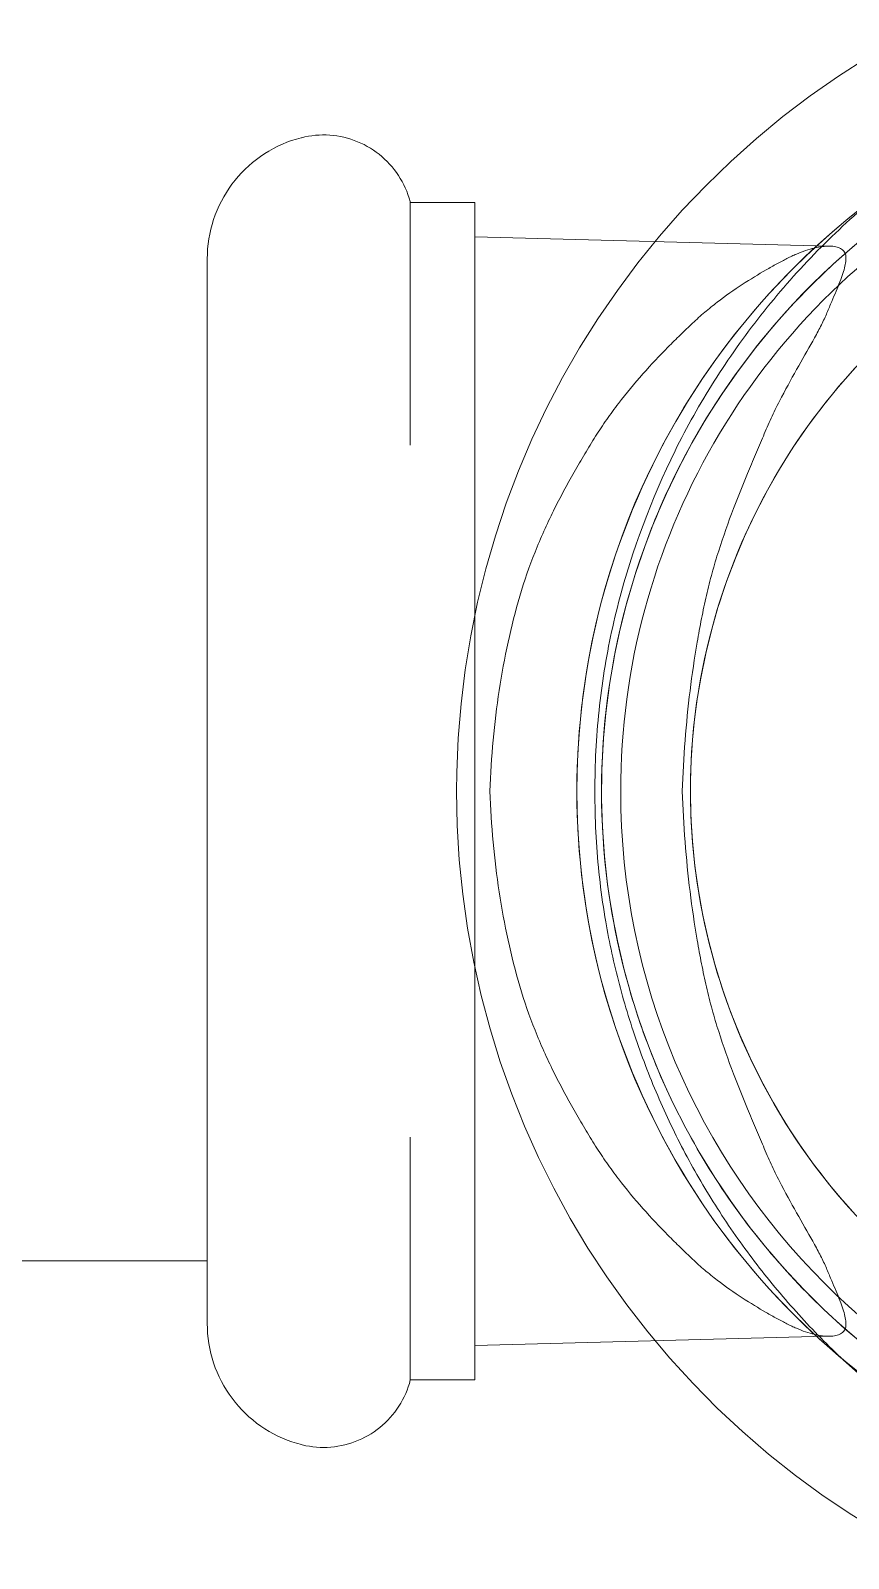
# Model space of a CAD drawing. Header units: metres. Extents: x 149 to 429, y -3 to 162.
# Drawn here: x 368.0109 to 368.0441, y 82.7789 to 82.8408 of the extents above; entities that cross this region are included whole.
import ezdxf

# ---------------------------------------------------------------- set-up
doc = ezdxf.new("R2010")
doc.units = ezdxf.units.M
doc.layers.add('P-SANR-FIXT', color=7, linetype='Continuous', lineweight=5)

# ---------------------------------------------------------------- blocks, each defined once
blk = doc.blocks.new('USO_ESG_Cuba lavatório retângular - Uso geral-V69-TÉRREO 1_20 - Dependente 2')
at = {"layer": 'P-SANR-FIXT', "color": 9, "true_color": 0xc0c0c0, "flags": 128}
blk.add_lwpolyline([(-0.02254960884371139, -0.2317650023035007), (-0.02180236614494334, -0.2308778445129177), (-0.02102024431132595, -0.2300212780917289), (-0.02020449457091254, -0.2291966733639667), (-0.01935642194928842, -0.2284053495208511), (-0.01847738318159518, -0.2276485725118841), (-0.01756878454249964, -0.2269275530191084), (-0.01663207959597858, -0.226243444519382), (-0.01566876687004787, -0.2255973414406275), (-0.01468038745962385, -0.2249902774099788), (-0.01366852256098209, -0.2244232236004766), (-0.01263479094190261, -0.2238970871768681), (-0.01158084635262985, -0.2234127098456396), (-0.01050837487972658, -0.2229708665070634), (-0.009419092248573907, -0.2225722640160508), (-0.008314741079230043, -0.2222175400516742), (-0.007197088097796222, -0.2219072620966035), (-0.006067921310705242, -0.2216419265295073), (-0.004929047144011748, -0.2214219578302807), (-0.003782287553297829, -0.2212477079025343), (-0.002629477109322397, -0.221119455508493), (-0.001472460062948812, -0.2210374058247617), (-0.0003130873946178326, -0.2210016901134095), (0.0008467861468521733, -0.2210123655118427), (0.002005305011078599, -0.2210694149417392), (0.00316061581507638, -0.2211727471362159), (0.004310870307992263, -0.2213221967859205), (0.005454228328007776, -0.2215175248030773), (0.006588860746213141, -0.2217584187045977), (0.007712952392808802, -0.2220444931116192), (0.008824704960852614, -0.2223752903663066), (0.009922339883533096, -0.2227502812632814), (0.01100410117900865, -0.2231688658972034), (0.0120682582599713, -0.2236303746220696), (0.01311310870218276, -0.2241340691225076), (0.01413698096782464, -0.2246791435944302), (0.01513823707957381, -0.225264726034912), (0.01611527524138346, -0.2258898796375459), (0.01706653240056403, -0.22655360428926), (0.01799048674846126, -0.2272548381724759), (0.01888566015543456, -0.2279924594627672), (0.01975062053486854, -0.2287652881231268), (0.02058398413462383, -0.2295720877926262), (0.02138441775079864, -0.2304115677640595), (0.02215064086040529, -0.2312823850482179)], dxfattribs=at)
at = {"layer": 'P-SANR-FIXT', "color": 9, "true_color": 0xc0c0c0}
for centre, radius, start, end in [((3.519318170219776e-15, -0.2499999999999989), 0.02999999999999996, 2.035554996136651e-13, 180), ((3.522040309968044e-15, -0.2499999999999989), 0.03000000000000006, 359.9999999999994, 179.9999999999995), ((-1.624300819367011e-15, -0.2499999999999992), 0.02899999999999999, 75.00000000000014, 105.0000000000001), ((-1.624300819367011e-15, -0.2499999999999992), 0.02899999999999998, 135.0000000000001, 180), ((-1.624300819367011e-15, -0.2499999999999992), 0.02900000000000003, 1.645114490412167e-13, 45.00000000000019)]:
    blk.add_arc(centre, radius, start, end, dxfattribs=at)
at = {"layer": 'P-SANR-FIXT', "color": 254, "true_color": 0xd3d3d3}
for radius, start, end in [(0.02899999999999997, 105.0000000000001, 120.0000000000001), (0.02900000000000001, 45.00000000000016, 75.00000000000016), (0.02899999999999997, 120.0000000000001, 135.0000000000001)]:
    blk.add_arc((-1.624300819367011e-15, -0.2499999999999992), radius, start, end, dxfattribs=at)
at = {"layer": 'P-SANR-FIXT', "color": 9, "true_color": 0xc0c0c0}
blk.add_open_spline([(-0.03112010454868079, -0.2499999999999992), (-0.03105362433145359, -0.2481783265250007), (-0.03073618522186431, -0.2455380452976555), (-0.02987031279107671, -0.2421968041518991), (-0.02872634851095996, -0.2389891832788834), (-0.0270599446991954, -0.2358968064746837), (-0.0249950013961237, -0.2330224509553411), (-0.0233238185633624, -0.231038030502752), (-0.02150034623575769, -0.2292025293024871), (-0.01949140860248583, -0.227488734861749), (-0.0173522836294054, -0.2259407150144747), (-0.01513886746592545, -0.2245976332666353), (-0.01281738829727625, -0.2234469901093286), (-0.01036215620291159, -0.2224657375848801), (-0.007835573224902286, -0.2216862068180293), (-0.005096085679068722, -0.2210864953756809), (-0.002084009963320978, -0.2207388637571529), (0.001236327136799774, -0.2206972576139253), (0.004496081532288808, -0.2209910555937046), (0.008708659177706234, -0.2218496013203589), (0.01291429036232835, -0.2234169470189293), (0.0166416541445679, -0.2255135591407456), (0.01934096048465666, -0.2274251845667629), (0.02183353554481044, -0.2295984459511078), (0.02473796237748496, -0.2327330329768991), (0.02791795098535461, -0.2373754459972169), (0.03018213067481805, -0.2433561780177193), (0.03078083728120369, -0.2477233593375256), (0.03085075423783927, -0.2499999999999991)], degree=3, knots=[0, 0, 0, 0, 0.05555555555555555, 0.08333333333333333, 0.1111111111111111, 0.1666666666666667, 0.1944444444444444, 0.2222222222222222, 0.25, 0.2777777777777778, 0.3055555555555556, 0.3333333333333333, 0.361111111111111, 0.3888888888888888, 0.4166666666666666, 0.4444444444444444, 0.4791666666666666, 0.5138888888888888, 0.548611111111111, 0.5833333333333333, 0.6527777777777777, 0.6875, 0.7222222222222222, 0.7569444444444444, 0.7916666666666667, 0.8611111111111112, 0.9305555555555556, 1, 1, 1, 1], dxfattribs=at)
blk = doc.blocks.new('USO_ESG_Sifão de Uso Geral - Sifão para lavatório-V70-TÉRREO 1_20 - Dependente 2')
at = {"layer": 'P-SANR-FIXT', "color": 254, "true_color": 0xd3d3d3}
for p, q in [((-0.01904999999979209, -0.168330406346338), (-0.01904999999979209, -0.2049999987484189)), ((-0.01649778394209198, -0.2049999987483061), (-0.004930502809202725, -0.2049999987483061)), ((-0.01548698644109827, -0.2049999987484189), (-0.0160760855713459, -0.2049999987484189)), ((-0.0135750001439641, -0.2049999987484189), (-0.01423544262582509, -0.2049999987484189)), ((-0.01289284055765693, -0.2049999987484189), (-0.0135750001439641, -0.2049999987484189)), ((1.16647607618662e-18, -0.204999998748306), (0.01649778394209192, -0.204999998748306)), ((0.001096169350001765, -0.2049999987484189), (0.0002330771575419931, -0.2049999987484189)), ((0.001957507905226521, -0.2049999987484189), (0.001096169350001765, -0.2049999987484189)), ((0.00281571486547291, -0.2049999987484189), (0.001957507905226521, -0.2049999987484189)), ((0.003669417282600807, -0.2049999987484189), (0.00281571486547291, -0.2049999987484189)), ((0.004517249414786238, -0.2049999987484189), (0.003669417282600807, -0.2049999987484189)), ((0.005357854911522008, -0.2049999987484189), (0.004517249414786238, -0.2049999987484189)), ((0.00618988898344087, -0.2049999987484189), (0.005357854911522008, -0.2049999987484189)), ((0.01943225062248766, -0.2049999987484189), (0.0197928441608914, -0.2049999987484189)), ((0.0197928441608914, -0.2049999987484189), (0.02012177337081539, -0.2049999987484189)), ((0.02012177337081539, -0.2049999987484189), (0.02041851203587157, -0.2049999987484189)), ((0.02041851203587157, -0.2049999987484189), (0.02068258543729808, -0.2049999987484189)), ((0.02068258543729808, -0.2049999987484189), (0.02091357111407997, -0.2049999987484189)), ((0.02091357111407997, -0.2049999987484189), (0.02111109953845043, -0.2049999987484189)), ((0.02111109953845043, -0.2049999987484189), (0.0212748547069803, -0.2049999987484189)), ((0.0212748547069803, -0.2049999987484189), (0.02140457464635492, -0.2049999987484189)), ((0.02140457464635492, -0.2049999987484189), (0.02150005183238318, -0.2049999987484189)), ((0.0215889801981144, -0.2049999987484189), (0.0217918502493385, -0.2050040566904514)), ((0.0217918502493385, -0.2050040566904514), (0.0219943957517351, -0.2050162240248905)), ((-0.02650502393931747, -0.2088205461132999), (-0.02645100272284926, -0.208624958708819)), ((0.02660301662679595, -0.2093931909611572), (0.02661311022764494, -0.2095382276965986)), ((-0.02388009809926334, -0.2132404111361757), (-0.02388009809926334, -0.215856815952935)), ((-0.01403636948615218, -0.2132404111362337), (-0.02388009809944662, -0.2132404111362337)), ((0.02388009809944662, -0.2132404111362337), (0.01403636948615224, -0.2132404111362337)), ((0.02388009809960986, -0.215856815952935), (0.02388009809960986, -0.2132404111361757)), ((0.0007531410352708918, -0.2151259175038813), (2.079104888252914e-13, -0.2151177860311036)), ((-0.01403636948615218, -0.2158568159528259), (-0.02388009809944662, -0.2158568159528259)), ((-0.02248571543976832, -0.215856815952935), (-0.02211088125442348, -0.2301286232602488)), ((-0.02248571543990065, -0.2158568159528259), (-0.01947320079322196, -0.2158568159528259)), ((-0.01589980186738488, -0.2158568159528259), (-8.302715668387236e-17, -0.2158568159528259)), ((-0.01589980186738484, -0.2158568159528259), (5.636792527574825e-18, -0.2158568159528259)), ((0.00581973139860279, -0.2158568159528259), (0.01589980186738585, -0.2158568159528259)), ((0.005819731398602005, -0.2158568159528259), (0.01124285771995052, -0.2158568159528259)), ((0.01124285771995052, -0.2158568159528259), (0.01589980186738527, -0.2158568159528259)), ((0.02388009809944662, -0.2158568159528259), (0.01403636948615224, -0.2158568159528259)), ((0.01947320079322266, -0.2158568159528259), (0.02248571543990169, -0.2158568159528259)), ((0.02210857426841231, -0.230216461732793), (0.02248571544011484, -0.215856815952935)), ((0.01798182915334037, -0.2201098231574622), (0.01677215733734702, -0.2194146507355861)), ((0.01916273387857491, -0.2208528134860804), (0.01798182915334037, -0.2201098231574622)), ((0.02820214455130936, -0.2294717781069991), (0.02735867591819242, -0.228360413511709)), ((0.02900049576922447, -0.230615983478132), (0.02820214455130936, -0.2294717781069991))]:
    blk.add_line(p, q, dxfattribs=at)
at = {"layer": 'P-SANR-FIXT', "color": 254, "true_color": 0xe0e0e0}
for p, q in [((-0.01904999999999815, -0.2049999987483061), (-0.01649778394209198, -0.2049999987483061)), ((-0.01904999999999815, -0.2049999987483061), (-0.009524999999999275, -0.2049999987483061)), ((-0.01131370849898486, -0.2049999987483061), (-0.016, -0.2049999987483061)), ((-0.01131370849898486, -0.204999998748306), (-0.016, -0.204999998748306)), ((-0.01564847028248351, -0.2049999987484189), (-0.01504118735161337, -0.2049999987484189)), ((-0.004141104721640542, -0.2049999987483061), (-0.008000000000000156, -0.2049999987483061)), ((-0.004141104721640508, -0.204999998748306), (-0.008000000000000142, -0.204999998748306)), ((-0.004930502809202725, -0.2049999987483061), (-2.357107084578138e-16, -0.2049999987483061)), ((0.0002330771575419931, -0.2049999987484189), (2.079104888252914e-13, -0.2049999987484189)), ((0.007999999999999853, -0.2049999987483061), (-1.553396844279053e-16, -0.2049999987483061)), ((0.008000000000000002, -0.2049999987483061), (-2.939152317954768e-18, -0.2049999987483061)), ((0.004289068248617514, -0.2049999987484189), (0.005131757295090574, -0.2049999987484189)), ((0.009524999999998932, -0.2049999987483061), (0.01904999999999815, -0.2049999987483061)), ((0.01092877910944662, -0.2049999987484189), (0.01017549872106174, -0.2049999987484189)), ((0.01166457578248574, -0.2049999987484189), (0.01092877910944662, -0.2049999987484189)), ((0.016, -0.2049999987483061), (0.01131370849898464, -0.2049999987483061)), ((0.016, -0.2049999987483061), (0.01131370849898477, -0.2049999987483061)), ((0.01289284055807275, -0.2049999987484189), (0.01357500014431062, -0.2049999987484189)), ((0.01649778394209192, -0.204999998748306), (0.01904999999999815, -0.204999998748306)), ((-0.01947320079322196, -0.2158568159528259), (-0.01589980186738484, -0.2158568159528259)), ((-0.019473200793222, -0.2158568159528259), (-0.01589980186738488, -0.2158568159528259)), ((4.476303163472532e-16, -0.2158568159528259), (0.00581973139860279, -0.2158568159528259)), ((-3.649913015822975e-16, -0.2158568159528259), (0.005819731398602005, -0.2158568159528259)), ((0.01589980186738585, -0.2158568159528259), (0.01947320079322306, -0.2158568159528259)), ((0.01589980186738527, -0.2158568159528259), (0.01947320079322266, -0.2158568159528259))]:
    blk.add_line(p, q, dxfattribs=at)
at = {"layer": 'P-SANR-FIXT', "color": 254, "true_color": 0xe9e9e9}
for p, q in [((-0.01375544343499896, -0.2049999987484189), (-0.01307903936510393, -0.2049999987484189)), ((-0.008000000000000156, -0.2049999987483061), (-0.01131370849898486, -0.2049999987483061)), ((-0.008000000000000142, -0.204999998748306), (-0.01131370849898486, -0.204999998748306)), ((-0.009524999999999275, -0.2049999987483061), (-0.004930502809202803, -0.2049999987483061)), ((-0.008621333192442217, -0.2049999987484189), (-0.007822934385756708, -0.2049999987484189)), ((-2.548156674343193e-16, -0.2049999987483061), (-0.004141104721640542, -0.2049999987483061)), ((-2.018911183307828e-16, -0.204999998748306), (-0.004141104721640508, -0.204999998748306)), ((-1.896172160767075e-16, -0.2049999987483061), (0.009524999999998932, -0.2049999987483061)), ((0.005131757295090574, -0.2049999987484189), (0.005966236624584236, -0.2049999987484189)), ((0.01357500014431062, -0.2049999987484189), (0.01423544262624091, -0.2049999987484189)), ((0.01607608557176173, -0.2049999987484189), (0.01663946639451096, -0.2049999987484189))]:
    blk.add_line(p, q, dxfattribs=at)
at = {"layer": 'P-SANR-FIXT', "color": 7, "true_color": 0xefefef}
for p, q in [((-0.009405939705057063, -0.2049999987484189), (-0.008621333192442217, -0.2049999987484189)), ((-0.005357854911106187, -0.2049999987484189), (-0.004517249414370417, -0.2049999987484189)), ((-0.004930502809202803, -0.2049999987483061), (-3.080558083437078e-16, -0.2049999987483061)), ((2.079104888252914e-13, -0.2049999987484189), (0.0008633289440143927, -0.2049999987484189)), ((0.01131370849898464, -0.2049999987483061), (0.007999999999999853, -0.2049999987483061)), ((0.01131370849898477, -0.2049999987483061), (0.008000000000000002, -0.2049999987483061)), ((0.009195598677056296, -0.2049999987484189), (0.009969341476797854, -0.2049999987484189))]:
    blk.add_line(p, q, dxfattribs=at)
at = {"layer": 'P-SANR-FIXT', "color": 254, "true_color": 0xd3d3d3, "flags": 128}
for points in [[(-0.02523284673139842, -0.2065434255847617), (-0.02508878258715522, -0.2064005331535518), (-0.02493911950569091, -0.2062635160500148), (-0.02478409691596208, -0.2061325934727927), (-0.02462396282108457, -0.2060079748696648), (-0.02445897340150168, -0.2058898596040581), (-0.02428939260498464, -0.2057784366350046), (-0.02411549172464365, -0.2056738842156708), (-0.02393754896488008, -0.2055763696074115), (-0.02375584899604219, -0.2054860488130897), (-0.02357068249937838, -0.2054030663263369), (-0.02338234570180284, -0.2053275549018814), (-0.02319113990192891, -0.2052596353415385), (-0.02299737098827118, -0.2051994163022406), (-0.02280134894989351, -0.2051469941215302), (-0.0226033873801267, -0.2051024526637069), (-0.02240380297522697, -0.205065863185794), (-0.02220291502769815, -0.2050372842231875), (-0.02200104491538623, -0.2050167614956812), (-0.02179851558752471, -0.2050043278358065), (-0.02159565104759185, -0.2050000031342213)], [(-0.0214045746459391, -0.2049999987484189), (-0.02150005183196736, -0.2049999987484189), (-0.02156113352161465, -0.2049999987484189), (-0.02158772199688192, -0.2049999987484189)], [(-0.02157171131626092, -0.2049999987484189), (-0.02151993229840064, -0.2049999987484189), (-0.02143372597960679, -0.2049999987484189), (-0.02131323027148064, -0.2049999987484189), (-0.02115863794148918, -0.2049999987484189), (-0.02097019630435662, -0.2049999987484189), (-0.02074820682661866, -0.2049999987484189), (-0.02049302464399298, -0.2049999987484189), (-0.02020505799350631, -0.2049999987484189), (-0.01988476756044765, -0.2049999987484189), (-0.01953266574111767, -0.2049999987484189), (-0.01914931582331483, -0.2049999987484189)], [(-0.01943225062207184, -0.2049999987484189), (-0.01979284416047558, -0.2049999987484189), (-0.02012177337039957, -0.2049999987484189), (-0.02041851203538645, -0.2049999987484189), (-0.02068258543688226, -0.2049999987484189), (-0.02091357111366415, -0.2049999987484189), (-0.02111109953803461, -0.2049999987484189), (-0.02127485470656448, -0.2049999987484189), (-0.0214045746459391, -0.2049999987484189)], [(-0.01423544262582509, -0.2049999987484189), (-0.01487311143623301, -0.2049999987484189), (-0.01548698644109827, -0.2049999987484189)], [(-0.0114677683081798, -0.2049999987484189), (-0.01219005517686201, -0.2049999987484189), (-0.01289284055765693, -0.2049999987484189)], [(-0.005966236624237718, -0.2049999987484189), (-0.006791171247869352, -0.2049999987484189), (-0.00760524144625706, -0.2049999987484189)], [(-0.003439517607614653, -0.2049999987484189), (-0.004289068248270997, -0.2049999987484189), (-0.005131757294744057, -0.2049999987484189), (-0.005966236624237718, -0.2049999987484189)], [(0.007822934386103226, -0.2049999987484189), (0.00701202055328813, -0.2049999987484189), (0.00618988898344087, -0.2049999987484189)], [(0.01375544343534548, -0.2049999987484189), (0.01307903936551975, -0.2049999987484189), (0.01238171162265117, -0.2049999987484189), (0.01166457578248574, -0.2049999987484189)], [(0.01623071899935021, -0.2049999987484189), (0.01564847028283002, -0.2049999987484189), (0.0150411873520985, -0.2049999987484189), (0.01440984173010966, -0.2049999987484189), (0.01375544343534548, -0.2049999987484189)], [(0.02157171131660744, -0.2049999987484189), (0.02151993229881646, -0.2049999987484189), (0.02143372597995331, -0.2049999987484189), (0.02131323027182716, -0.2049999987484189), (0.0211586379418357, -0.2049999987484189), (0.02097019630477244, -0.2049999987484189), (0.02074820682703448, -0.2049999987484189), (0.02049302464433949, -0.2049999987484189), (0.02020505799385282, -0.2049999987484189), (0.01988476756079417, -0.2049999987484189), (0.01953266574146419, -0.2049999987484189)], [(0.02150005183238318, -0.2049999987484189), (0.02156113352196116, -0.2049999987484189), (0.02158772199729774, -0.2049999987484189)], [(0.0219943957517351, -0.2050162240248905), (0.02219629267569853, -0.2050364812864631), (0.02239721802930435, -0.2050647960681614), (0.02259685037475902, -0.2051011230721113), (0.02279487034304766, -0.2051454041828958), (0.02299096114414642, -0.2051975685600057)], [(0.02299096114414642, -0.2051975685600057), (0.02318480907494777, -0.2052575327519131), (0.02337610401997827, -0.2053252008285799), (0.02356453994809672, -0.20540046453545), (0.02374981540198478, -0.2054832034665695), (0.02393163398056859, -0.2055732852576661), (0.02410970481277746, -0.2056705657965547), (0.02428374302340199, -0.2057748894555815), (0.02445347018834873, -0.2058860893388981), (0.02461861478033097, -0.2060039875505285), (0.02477891260326305, -0.2061283954785126), (0.02493410721487307, -0.2062591140966539), (0.02508395033684101, -0.2063959342828999), (0.02522820225211563, -0.2065386371543551), (0.02536663218844006, -0.2066869944167091), (0.0254990186874622, -0.2068407687300205), (0.0256251499589449, -0.2069997140882231)], [(-0.02645100272284926, -0.208624958708819), (-0.02638920330748261, -0.2084316880261045), (-0.02631972455909036, -0.2082410432566063), (-0.02624267762897616, -0.2080533293917051)], [(-0.02659198817660127, -0.2092876158617313), (-0.02657188967062666, -0.209143624245884), (-0.02654604911252318, -0.2090005515335488), (-0.02651450784168774, -0.208858626610888), (-0.02650502393931747, -0.2088205461132999)], [(0.02650502393973329, -0.2088205461132999), (0.02653809561050021, -0.2089621222411664), (0.02656547929231056, -0.2091049076375617), (0.02658713117724619, -0.2092486738759442), (0.02660301662679595, -0.2093931909611572)], [(-0.02638286189314495, -0.2110029803613779), (-0.02643152695009358, -0.2108659794576717), (-0.02647467450537952, -0.2107271420566387), (-0.02651223553202744, -0.2105866902687769), (-0.026544149940233, -0.2104448487869711), (-0.02657036667411048, -0.2103018445272239), (-0.02659084379208489, -0.2101579062659206), (-0.02660554853536378, -0.2100132642736302), (-0.02661445737942977, -0.2098681499465489), (-0.02661755607201885, -0.2097227954365582), (-0.02661483965599055, -0.2095774332801742), (-0.02660631247695128, -0.2094322960258331), (-0.02659198817660127, -0.2092876158617313)], [(0.02660852493084512, -0.2099741335978473), (0.02659538261652433, -0.2101189259146882), (0.02657646066616489, -0.2102630768606596), (0.02655178935104887, -0.2104063558249123)], [(0.02661311022764494, -0.2095382276965986), (0.02661739583228646, -0.2096835520545785), (0.02661586658452561, -0.2098289315470935), (0.02660852493084512, -0.2099741335978473)], [(0.02532508714268042, -0.2124975136430559), (0.02521206315371001, -0.2125889637025048), (0.02509547254485406, -0.2126758208572239)], [(-0.0249425662466756, -0.2127792842821677), (-0.02506341659777154, -0.212698458988572), (-0.0251809381316627, -0.2126128656216403)], [(-0.02388009809926334, -0.2132404111361757), (-0.02402023846735992, -0.2132017043841966), (-0.02415871888081656, -0.2131574244734715), (-0.02429531780061189, -0.2131076422422917), (-0.02442981669757537, -0.2130524373317403), (-0.02456200040223139, -0.2129918980580347), (-0.02469165744861384, -0.2129261212708705), (-0.02481858041329888, -0.2128552121991517), (-0.0249425662466756, -0.2127792842821677)], [(0.0244657311624147, -0.2130366189893204), (0.02433183610272536, -0.2130932727483694), (0.02419578259867358, -0.2131445268161551), (0.02405778830682957, -0.2131902991970775), (0.02391807398876808, -0.2132305166650625), (0.02388009809960986, -0.2132404111361757)], [(0.02509547254485406, -0.2126758208572239), (0.02497550183628518, -0.2127579461549507), (0.024852342955512, -0.2128352082123347), (0.0247261929305032, -0.2129074834265903), (0.02459725357428743, -0.2129746561730117), (0.0244657311624147, -0.2130366189893204)], [(2.079104888252914e-13, -0.2151177860311036), (-0.001394916511395786, -0.2151456880816513), (-0.00278760145409251, -0.21522934959616), (-0.004175826829214202, -0.2153686367340542), (-0.005557371772056104, -0.2155633266654659)], [(-0.00829159387579275, -0.2161175809250672), (-0.009639896864534057, -0.2164762585649205), (-0.01097277807467854, -0.2168885670397067), (-0.01228810518061891, -0.2173538467436975), (-0.01358377393963347, -0.2178713533287897), (-0.01485771155802613, -0.2184402588948626)], [(0.01168512833100922, -0.2171331987065125), (0.01036145997407311, -0.2166922081401117), (0.009021215491576914, -0.2163045029352889), (0.007666538988712455, -0.2159707033379604)], [(0.01427429622581403, -0.2181721298445176), (0.01299010297520599, -0.2176267691437497), (0.01168512833100922, -0.2171331987065125)], [(-0.01733227928501947, -0.2197285456882241), (-0.01852895061310919, -0.220445865931271), (-0.01969597957278584, -0.2212104664845527), (-0.02083149916673901, -0.222021124149815), (-0.02193369280590287, -0.222876542048237), (-0.02300079721549027, -0.2237753516930221), (-0.02403110525599168, -0.2247161151810509), (-0.02502296865456447, -0.2256973274909859)], [(0.02251420171511654, -0.2233564346884028), (0.02143073431788198, -0.2224774187625182), (0.02031298231748388, -0.2216424330955128), (0.01916273387857491, -0.2208528134860804)], [(0.02457140705372695, -0.2252408641754151), (0.02356165119229208, -0.2242780746352306), (0.02251420171511654, -0.2233564346884028)], [(-0.02688507848786194, -0.2277747574576079), (-0.02775234594402537, -0.2288676516694279), (-0.02857521556693118, -0.2299943531303841), (-0.02935237094061795, -0.2311530593588304), (-0.03008256878226239, -0.2323419166718362), (-0.03076464093118975, -0.2335590231513761)], [(-0.01516513033359879, -0.2296316484254236), (-0.01596751666476685, -0.2302543843990145), (-0.01674435837554211, -0.2309087091455818)], [(0.01715265465761277, -0.2312746865953279), (0.01639012154779721, -0.2306037416093073), (0.01560136774008279, -0.2299638264993264), (0.01478765507191783, -0.2293559649929303)], [(0.03045681141465502, -0.23299554500046), (0.02975245238043845, -0.2317911991406909), (0.02900049576922447, -0.230615983478132)]]:
    blk.add_lwpolyline(points, dxfattribs=at)
at = {"layer": 'P-SANR-FIXT', "color": 254, "true_color": 0xe0e0e0, "flags": 128}
for points in [[(-0.0160760855713459, -0.2049999987484189), (-0.01663946639409514, -0.2049999987484189), (-0.01717622762021838, -0.2049999987484189), (-0.01768551054613108, -0.2049999987484189), (-0.01816650042794154, -0.2049999987484189), (-0.01861842778442588, -0.2049999987484189), (-0.01904056962806608, -0.2049999987484189), (-0.01943225062207184, -0.2049999987484189)], [(-0.01914931582331483, -0.2049999987484189), (-0.01873533108518204, -0.2049999987484189), (-0.01829137381407709, -0.2049999987484189), (-0.01781815424671422, -0.2049999987484189), (-0.0173164294336264, -0.2049999987484189), (-0.01678700202732434, -0.2049999987484189)], [(-0.01504118735161337, -0.2049999987484189), (-0.01440984172969384, -0.2049999987484189), (-0.01375544343499896, -0.2049999987484189)], [(-0.01307903936510393, -0.2049999987484189), (-0.01238171162223534, -0.2049999987484189), (-0.01166457578206992, -0.2049999987484189), (-0.0109287791089615, -0.2049999987484189)], [(-0.00760524144625706, -0.2049999987484189), (-0.008407144880642772, -0.2049999987484189), (-0.009195598676640476, -0.2049999987484189), (-0.009969341476451336, -0.2049999987484189), (-0.0107271354564271, -0.2049999987484189), (-0.0114677683081798, -0.2049999987484189)], [(-0.007822934385756708, -0.2049999987484189), (-0.007012020552872309, -0.2049999987484189), (-0.006189888982955745, -0.2049999987484189), (-0.005357854911106187, -0.2049999987484189)], [(-0.004517249414370417, -0.2049999987484189), (-0.003669417282184986, -0.2049999987484189), (-0.002815714865057089, -0.2049999987484189)], [(2.079104888252914e-13, -0.2049999987484189), (-0.0008633289436678752, -0.2049999987484189), (-0.001725276745443262, -0.2049999987484189), (-0.002584464472413311, -0.2049999987484189), (-0.003439517607614653, -0.2049999987484189)], [(0.0008633289440143927, -0.2049999987484189), (0.001725276745789779, -0.2049999987484189), (0.002584464472759828, -0.2049999987484189), (0.00343951760796117, -0.2049999987484189), (0.004289068248617514, -0.2049999987484189)], [(0.005966236624584236, -0.2049999987484189), (0.006791171248285173, -0.2049999987484189), (0.007605241446603577, -0.2049999987484189)], [(0.01017549872106174, -0.2049999987484189), (0.00940593970540358, -0.2049999987484189), (0.008621333192788735, -0.2049999987484189), (0.007822934386103226, -0.2049999987484189)], [(0.01146776830852632, -0.2049999987484189), (0.01219005517720852, -0.2049999987484189), (0.01289284055807275, -0.2049999987484189)], [(0.01423544262624091, -0.2049999987484189), (0.01487311143657953, -0.2049999987484189), (0.01548698644151409, -0.2049999987484189), (0.01607608557176173, -0.2049999987484189)], [(0.01953266574146419, -0.2049999987484189), (0.01914931582373065, -0.2049999987484189), (0.01873533108566717, -0.2049999987484189), (0.0182913738144236, -0.2049999987484189), (0.01781815424713004, -0.2049999987484189), (0.01731642943397292, -0.2049999987484189), (0.01678700202774016, -0.2049999987484189), (0.01623071899935021, -0.2049999987484189)], [(0.01663946639451096, -0.2049999987484189), (0.0171762276206342, -0.2049999987484189), (0.0176855105464776, -0.2049999987484189), (0.01816650042835736, -0.2049999987484189), (0.01861842778477239, -0.2049999987484189), (0.0190405696284126, -0.2049999987484189), (0.01943225062248766, -0.2049999987484189)], [(-0.005557371772056104, -0.2155633266654659), (-0.006930026105621437, -0.215813107928008), (-0.00829159387579275, -0.2161175809250672)], [(0.007666538988712455, -0.2159707033379604), (0.006299597658854145, -0.2156913433560985), (0.004922578316651561, -0.2154668699060509), (0.003537683899173135, -0.2152976420973282), (0.002147129942169886, -0.2151839306586331), (0.0007531410352708918, -0.2151259175038813)], [(-0.01485771155802613, -0.2184402588948626), (-0.01610788000743742, -0.2190596533143056), (-0.01733227928501947, -0.2197285456882241)], [(0.01677215733734702, -0.2194146507355861), (0.01553565364742554, -0.2187684083479333), (0.01427429622581403, -0.2181721298445176)]]:
    blk.add_lwpolyline(points, dxfattribs=at)
at = {"layer": 'P-SANR-FIXT', "color": 7, "true_color": 0xefefef, "flags": 128}
blk.add_lwpolyline([(-0.01678700202732434, -0.2049999987484189), (-0.01623071899886509, -0.2049999987484189), (-0.01564847028248351, -0.2049999987484189)], dxfattribs=at)
at = {"layer": 'P-SANR-FIXT', "color": 254, "true_color": 0xe9e9e9, "flags": 128}
for points in [[(-0.0109287791089615, -0.2049999987484189), (-0.01017549872064592, -0.2049999987484189), (-0.009405939705057063, -0.2049999987484189)], [(-0.002815714865057089, -0.2049999987484189), (-0.001957507904880004, -0.2049999987484189), (-0.001096169349655247, -0.2049999987484189), (-0.0002330771571954756, -0.2049999987484189), (2.079104888252914e-13, -0.2049999987484189)], [(0.007605241446603577, -0.2049999987484189), (0.00840714488098929, -0.2049999987484189), (0.009195598677056296, -0.2049999987484189)], [(0.009969341476797854, -0.2049999987484189), (0.01072713545684292, -0.2049999987484189), (0.01146776830852632, -0.2049999987484189)]]:
    blk.add_lwpolyline(points, dxfattribs=at)
at = {"layer": 'P-SANR-FIXT', "color": 9, "true_color": 0xc0c0c0, "flags": 128}
for points in [[(-0.02624267762897616, -0.2080533293917051), (-0.02615818577562586, -0.2078688467331529), (-0.02606638416809346, -0.2076878904140467), (-0.02596741966935842, -0.2075107499257632), (-0.02586145060145609, -0.2073377086554272), (-0.02574864649238134, -0.2071690434321121), (-0.02562918780448818, -0.2070050240844066), (-0.02550326564632578, -0.2068459130078223), (-0.02537108146645569, -0.2066919647466162), (-0.02523284673139842, -0.2065434255847617)], [(0.0256251499589449, -0.2069997140882231), (0.02574482421986795, -0.2071635762127695), (0.02585785001682798, -0.2073320929591653), (0.02596404653277569, -0.2075049947363943), (0.02606324387587283, -0.2076820049386788), (0.02615528335150848, -0.207862840387359), (0.02624001771622698, -0.2080472117842765), (0.02631731141315195, -0.2082348241745826), (0.02638704078869833, -0.2084253774184184), (0.02644909429078034, -0.2086185666713267), (0.02650337264719874, -0.2088140828717322)], [(0.02655178935104887, -0.2104063558249123), (0.0265214081400025, -0.2105485335920927), (0.02648536563639937, -0.21068938270771), (0.02644371950060977, -0.2108286778432277), (0.02639653635754985, -0.210966196156303), (0.02634389169016213, -0.2111017176470064), (0.02628586971875812, -0.2112350255096069), (0.0262225632660151, -0.2113659064803363), (0.02615407360887457, -0.211494151177254), (0.02608051031609484, -0.2116195544362301), (0.02600199107332901, -0.2117419156390282), (0.02591864149448084, -0.2118610390334878), (0.02583059492114044, -0.2119767340478844), (0.02573799220912952, -0.2120888155948953), (0.02564098150291848, -0.2121971043676636), (0.02553971799909359, -0.2123014271274082), (0.02543436369755746, -0.2124016169800827), (0.02532508714268042, -0.2124975136430559)], [(-0.0251809381316627, -0.2126128656216403), (-0.02529494283926015, -0.2125226411121905), (-0.02540524833704767, -0.2124279298004163), (-0.02551167816002762, -0.2123288832042745), (-0.02561406204295454, -0.2122256597771997), (-0.02571223619366811, -0.2121184246543155), (-0.02580604355436735, -0.2120073493892193), (-0.02589533405318234, -0.2118926116785704), (-0.02597996484458799, -0.2117743950782231), (-0.02605980053713538, -0.2116528887096567), (-0.02613471341099539, -0.2115282869569808), (-0.02620458362136451, -0.2114007891564557), (-0.0262692993908513, -0.211270599277419), (-0.02632875718807154, -0.2111379255960048), (-0.02638286189314495, -0.2110029803613779)], [(1.386069925501943e-13, -0.224606084903872), (-0.001015485756968155, -0.2246263973275625), (-0.002029346953492859, -0.2246873021026404), (-0.003039961627734556, -0.2247887017946272), (-0.004045713011873522, -0.2249304341855222), (-0.005044992118239134, -0.2251122725339679), (-0.006036200313449627, -0.2253339259371525), (-0.007017751875780414, -0.2255950397969456), (-0.007988076532226478, -0.2258951963870779), (-0.008945621970199682, -0.2262339155208108), (-0.009888856321366076, -0.2266106553200672), (-0.010816270611871, -0.2270248130811702), (-0.01172638117666502, -0.2274757262403797), (-0.01261773203321791, -0.2279626734325724), (-0.01348889721011619, -0.2284848756462543), (-0.01433848302888073, -0.2290414974692212), (-0.01516513033359879, -0.2296316484254236)], [(0.01478765507191783, -0.2293559649929303), (0.01395028531030657, -0.2287811295383439), (0.0130905980680609, -0.2282402397502719), (0.0122099686613521, -0.2277341609367835), (0.01130980590953277, -0.2272637027158758), (0.01039154988090195, -0.2268296177204691), (0.00945666958912625, -0.2264326003940503), (0.008506660643366195, -0.226073285879461), (0.007543042855226486, -0.2257522490034626), (0.00656735780758936, -0.2254700033565241), (0.005581166388518978, -0.2252270004714377), (0.00458604629370202, -0.2250236291008987), (0.0035835895031767, -0.2248602145957146), (0.002575399733874838, -0.2247370183843359), (0.001563089874422258, -0.2246542375544017), (0.0005482794045537958, -0.2246120045376858), (1.386069925501943e-13, -0.224606084903872)], [(0.02735867591819242, -0.228360413511709), (0.0264714392397862, -0.2272836676385298), (0.02554185390561252, -0.2262432630513649), (0.02457140705372695, -0.2252408641754151)], [(-0.02502296865456447, -0.2256973274909859), (-0.02597480064119936, -0.2267174188928148), (-0.02688507848786194, -0.2277747574576079)], [(-0.01674435837554211, -0.2309087091455818), (-0.01749441268485862, -0.2315935758847427)]]:
    blk.add_lwpolyline(points, dxfattribs=at)
at = {"layer": 'P-SANR-FIXT', "color": 9, "true_color": 0xc0c0c0}
for radius, start, end in [(0.0282234952562312, 89.9999999999998, 269.9999999999992), (0.02822349525623119, 269.9999999999996, 89.99999999999974), (0.02539391509603865, 90.00000000000058, 120.0000000000006), (0.02539391509603854, 60.00000000000027, 90.00000000000021)]:
    blk.add_arc((0, -0.2500000000000007), radius, start, end, dxfattribs=at)
at = {"layer": 'P-SANR-FIXT', "color": 254, "true_color": 0xd3d3d3}
for radius, start, end in [(0.02539391509603865, 120.0000000000006, 135.0000000000006), (0.02539391509603856, 45.00000000000026, 60.00000000000028)]:
    blk.add_arc((0, -0.2500000000000007), radius, start, end, dxfattribs=at)
for points, knots in [([(-1.467084399112187e-16, -0.2164723609770066), (-0.001390393587699272, -0.2165193046406128), (-0.003444831214353628, -0.2167052270234252), (-0.006053097951000426, -0.2171890573318713), (-0.007304815091770729, -0.2175030570544718), (-0.007914724968235047, -0.2176846380888326)], [0, 0, 0, 0, 0.05555555555555555, 0.08333333333333333, 0.1111111111111111, 0.1111111111111111, 0.1111111111111111, 0.1111111111111111]), ([(-0.007914724968235047, -0.2176846380888326), (-0.008524634844699366, -0.2178662191231935), (-0.009712557209786333, -0.218278543538036), (-0.0113887950423428, -0.2190376030863641), (-0.01269535237455673, -0.2197384640943993), (-0.01368430472703246, -0.220320108732694), (-0.01416060454494206, -0.220610670232918), (-0.01439338814773181, -0.2207581454610364)], [0.1111111111111111, 0.1111111111111111, 0.1111111111111111, 0.1111111111111111, 0.1388888888888889, 0.1666666666666667, 0.1944444444444444, 0.2083333333333333, 0.2222222222222222, 0.2222222222222222, 0.2222222222222222, 0.2222222222222222]), ([(0.01439338814773243, -0.2207581454610363), (0.01416060454494267, -0.2206106702329178), (0.01368430472703306, -0.2203201087326936), (0.01269535237455726, -0.2197384640943993), (0.01138879504234326, -0.2190376030863634), (0.009712557209786695, -0.2182785435380356), (0.008524634844699674, -0.2178662191231932), (0.007914724968235323, -0.2176846380888324)], [0.7777777777777778, 0.7777777777777778, 0.7777777777777778, 0.7777777777777778, 0.7916666666666667, 0.8055555555555556, 0.8333333333333333, 0.861111111111111, 0.8888888888888888, 0.8888888888888888, 0.8888888888888888, 0.8888888888888888]), ([(-0.01898076573501531, -0.2246924451598184), (-0.01905731290491989, -0.2247737992749829), (-0.01920779990655753, -0.2249366726685902), (-0.01949672719469068, -0.2252695181582208), (-0.01997262552510195, -0.2258619850975244), (-0.02057038984942839, -0.2267186032267741), (-0.02106371957302557, -0.2275329907415749), (-0.0213535396918866, -0.2280514550801963), (-0.02150276782851679, -0.228329429064014), (-0.02160641254581263, -0.2285259821496765), (-0.02170129298084045, -0.2287167095537976), (-0.0218153296552216, -0.2289713205951374), (-0.02198146269398611, -0.229407827418128), (-0.02211828694501384, -0.2299867622044502), (-0.0221107783786297, -0.2305406710397709), (-0.02192951781374668, -0.2308815745860048), (-0.02157202828579436, -0.2309517194559365), (-0.02102751827166312, -0.2308183888751655), (-0.02042518096176845, -0.2305811392988129), (-0.01993395719871359, -0.2303739978909507), (-0.01963520559252075, -0.2302466596218518), (-0.01940264114877668, -0.230149419999989), (-0.01916194805615182, -0.2300436288305028), (-0.01883010481430303, -0.2298828187140896), (-0.01822114325250045, -0.229561053917085), (-0.01727171986926852, -0.2290111462520732), (-0.01621692685179349, -0.2284170223840105), (-0.01542190816395073, -0.2280178986929999), (-0.01495122087901144, -0.2277996019522378), (-0.01471014924442621, -0.2276959447891813), (-0.01458837926506611, -0.227644403161593)], [0.3333333333333333, 0.3333333333333333, 0.3333333333333333, 0.3333333333333333, 0.3402777777777778, 0.3472222222222222, 0.361111111111111, 0.3888888888888888, 0.4166666666666666, 0.4305555555555555, 0.4375, 0.4444444444444444, 0.4513888888888888, 0.4583333333333333, 0.4722222222222222, 0.5, 0.5277777777777778, 0.5555555555555556, 0.5833333333333334, 0.6111111111111112, 0.6388888888888888, 0.6527777777777777, 0.6597222222222221, 0.6666666666666666, 0.6736111111111112, 0.6805555555555556, 0.6944444444444444, 0.7222222222222222, 0.75, 0.7638888888888888, 0.7708333333333333, 0.7777777777777778, 0.7777777777777778, 0.7777777777777778, 0.7777777777777778]), ([(0.01458837926506677, -0.2276444031615931), (0.01471014924442688, -0.2276959447891815), (0.01495122087901211, -0.2277996019522383), (0.01542190816395146, -0.2280178986929998), (0.01621692685179423, -0.2284170223840107), (0.01727171986926929, -0.2290111462520734), (0.01822114325250132, -0.2295610539170854), (0.01883010481430388, -0.22988281871409), (0.01916194805615272, -0.2300436288305034), (0.01940264114877759, -0.2301494199999896), (0.01963520559252167, -0.2302466596218522), (0.01993395719871453, -0.2303739978909513), (0.02042518096176941, -0.2305811392988134), (0.02102751827166406, -0.2308183888751659), (0.02157202828579541, -0.230951719455937), (0.02192951781374771, -0.2308815745860054), (0.02211077837863071, -0.2305406710397718), (0.02211828694501488, -0.229986762204451), (0.02198146269398714, -0.2294078274181279), (0.02181532965522255, -0.2289713205951384), (0.02170129298084144, -0.2287167095537979), (0.0216064125458136, -0.2285259821496771), (0.02150276782851777, -0.2283294290640143), (0.02135353969188755, -0.2280514550801969), (0.02106371957302649, -0.2275329907415754), (0.02057038984942931, -0.2267186032267747), (0.01997262552510281, -0.2258619850975251), (0.01949672719469154, -0.2252695181582205), (0.01920779990655834, -0.2249366726685908), (0.0190573129049207, -0.2247737992749831), (0.01898076573501612, -0.2246924451598185)], [0.2222222222222222, 0.2222222222222222, 0.2222222222222222, 0.2222222222222222, 0.2291666666666667, 0.2361111111111111, 0.25, 0.2777777777777778, 0.3055555555555556, 0.3194444444444444, 0.3263888888888888, 0.3333333333333333, 0.3402777777777778, 0.3472222222222222, 0.361111111111111, 0.3888888888888888, 0.4166666666666666, 0.4444444444444444, 0.4722222222222222, 0.5, 0.5277777777777778, 0.5416666666666667, 0.5486111111111112, 0.5555555555555556, 0.5625, 0.5694444444444444, 0.5833333333333334, 0.6111111111111112, 0.6388888888888888, 0.6527777777777777, 0.6597222222222221, 0.6666666666666666, 0.6666666666666666, 0.6666666666666666, 0.6666666666666666])]:
    blk.add_open_spline(points, degree=3, knots=knots, dxfattribs=at)
at = {"layer": 'P-SANR-FIXT', "color": 254, "true_color": 0xe0e0e0}
for points, knots in [([(0.007914724968235323, -0.2176846380888324), (0.007304815091770971, -0.2175030570544716), (0.006053097951000588, -0.2171890573318711), (0.003444831214353686, -0.216705227023425), (0.001390393587699197, -0.2165193046406128), (3.459553607129684e-20, -0.2164723609770068)], [0.8888888888888888, 0.8888888888888888, 0.8888888888888888, 0.8888888888888888, 0.9166666666666666, 0.9444444444444444, 1, 1, 1, 1]), ([(-0.01439338814773181, -0.2207581454610364), (-0.01462617175052156, -0.2209056206891548), (-0.01508100634377096, -0.2212049601014047), (-0.01594413105958264, -0.2218394629985251), (-0.01694322169826595, -0.2226737371236757), (-0.01784499528796337, -0.2235285963479824), (-0.01842858643222975, -0.2241172337757268), (-0.01874851688713008, -0.224448547977603), (-0.01890421856511074, -0.2246110910446538), (-0.01898076573501531, -0.2246924451598184)], [0.2222222222222222, 0.2222222222222222, 0.2222222222222222, 0.2222222222222222, 0.2361111111111111, 0.25, 0.2777777777777778, 0.3055555555555556, 0.3194444444444444, 0.3263888888888888, 0.3333333333333333, 0.3333333333333333, 0.3333333333333333, 0.3333333333333333]), ([(0.01898076573501612, -0.2246924451598185), (0.01890421856511154, -0.2246110910446539), (0.01874851688713089, -0.2244485479776032), (0.01842858643223052, -0.2241172337757269), (0.01784499528796411, -0.2235285963479826), (0.01694322169826664, -0.2226737371236752), (0.01594413105958333, -0.2218394629985249), (0.01508100634377161, -0.2212049601014048), (0.01462617175052219, -0.2209056206891548), (0.01439338814773243, -0.2207581454610363)], [0.6666666666666666, 0.6666666666666666, 0.6666666666666666, 0.6666666666666666, 0.6736111111111112, 0.6805555555555556, 0.6944444444444444, 0.7222222222222222, 0.75, 0.7638888888888888, 0.7777777777777778, 0.7777777777777778, 0.7777777777777778, 0.7777777777777778])]:
    blk.add_open_spline(points, degree=3, knots=knots, dxfattribs=at)
at = {"layer": 'P-SANR-FIXT', "color": 9, "true_color": 0xc0c0c0}
for points, knots in [([(-0.01458837926506611, -0.227644403161593), (-0.014466609285706, -0.2275928615340047), (-0.01422060100285082, -0.227490352186708), (-0.01372048118429078, -0.2272783077776558), (-0.01282304289705026, -0.2268988814560756), (-0.01147870816019735, -0.2263482188920609), (-0.01005179180697894, -0.2258378079699732), (-0.008861045203260962, -0.2254823874086884), (-0.007942767972928607, -0.2252529548815838), (-0.007001875168755854, -0.2250555019216109), (-0.005722952094638437, -0.2248179702534908), (-0.003425110654776455, -0.2244806990385396), (-0.00137710122716289, -0.2243226451089187), (1.96099890882942e-17, -0.2242758894700957)], [0.7777777777777778, 0.7777777777777778, 0.7777777777777778, 0.7777777777777778, 0.7847222222222223, 0.7916666666666667, 0.8055555555555556, 0.8333333333333333, 0.861111111111111, 0.875, 0.8888888888888888, 0.9027777777777777, 0.9166666666666666, 0.9444444444444444, 1, 1, 1, 1]), ([(3.238902893956513e-17, -0.2242758894700957), (0.001377101227163008, -0.2243226451089187), (0.003425110654776676, -0.2244806990385389), (0.00572295209463877, -0.2248179702534908), (0.007001875168756249, -0.2250555019216107), (0.007942767972929029, -0.2252529548815836), (0.008861045203261407, -0.2254823874086882), (0.01005179180697946, -0.2258378079699731), (0.01147870816019789, -0.2263482188920609), (0.01282304289705085, -0.2268988814560756), (0.01372048118429141, -0.2272783077776558), (0.01422060100285148, -0.227490352186708), (0.01446660928570667, -0.2275928615340048), (0.01458837926506677, -0.2276444031615931)], [0, 0, 0, 0, 0.05555555555555555, 0.08333333333333333, 0.09722222222222221, 0.1111111111111111, 0.125, 0.1388888888888889, 0.1666666666666667, 0.1944444444444444, 0.2083333333333333, 0.2152777777777778, 0.2222222222222222, 0.2222222222222222, 0.2222222222222222, 0.2222222222222222])]:
    blk.add_open_spline(points, degree=3, knots=knots, dxfattribs=at)

msp = doc.modelspace()

# ---------------------------------------------------------------- block references
at = {"layer": 'P-SANR-FIXT', "color": 9, "true_color": 0xc0c0c0, "rotation": 90.00000000000185}
for name in ['USO_ESG_Cuba lavatório retângular - Uso geral-V69-TÉRREO 1_20 - Dependente 2', 'USO_ESG_Sifão de Uso Geral - Sifão para lavatório-V70-TÉRREO 1_20 - Dependente 2']:
    msp.add_blockref(name, (367.8130617847528, 82.80999413593493), dxfattribs=at)

doc.saveas('drawing.dxf')
